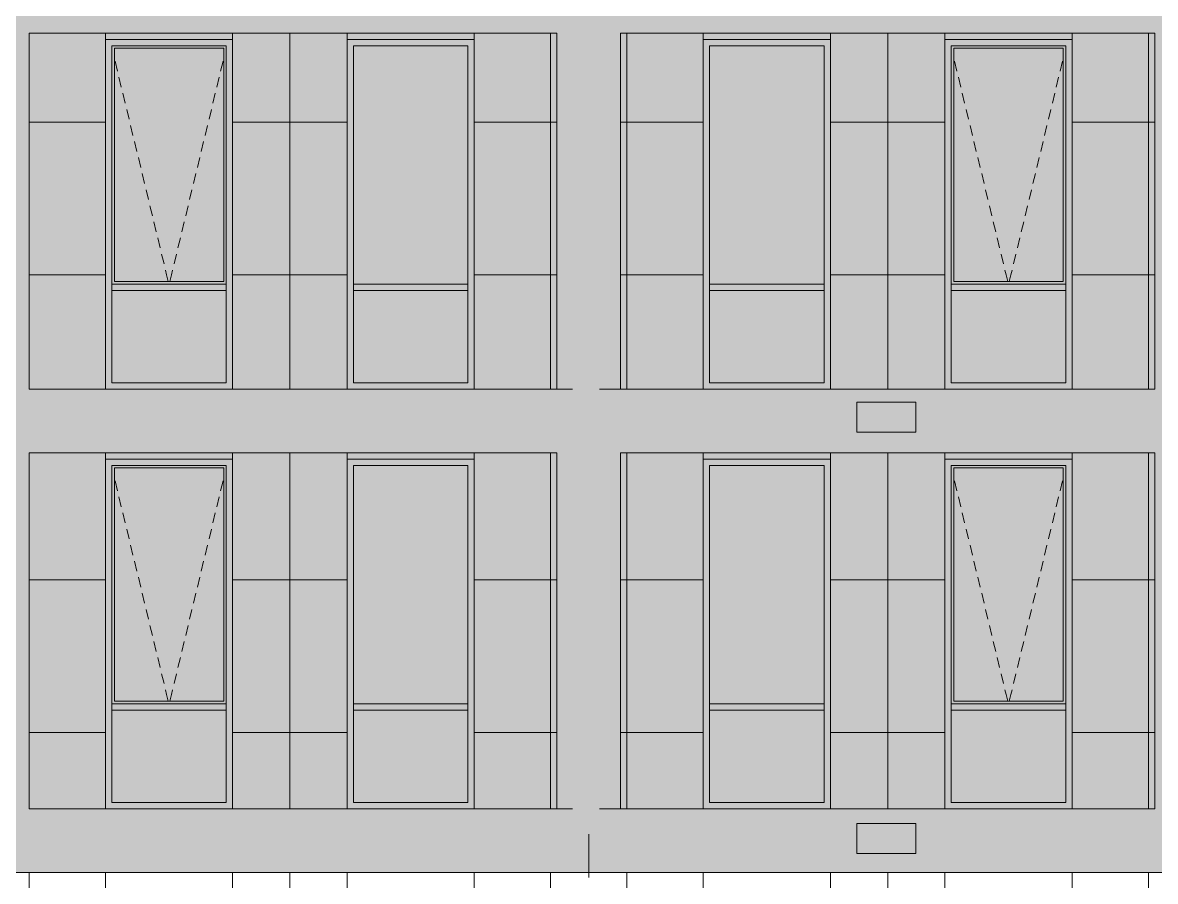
# Model space of a CAD drawing. Header units: millimetres. Extents: x 1499747 to 4230374, y -28481 to 441852.
# Drawn here: x 4137412 to 4146317, y 373458 to 380210 of the extents above; entities that cross this region are included whole.
import ezdxf

# ---------------------------------------------------------------- set-up
doc = ezdxf.new("R2010")
doc.units = ezdxf.units.MM
doc.header["$MEASUREMENT"] = 0
doc.layers.add('Чертеж и Рисунок', color=7, linetype='Continuous')

msp = doc.modelspace()

# ---------------------------------------------------------------- hatches: boundary and pattern name
at = {"layer": 'Чертеж и Рисунок', "linetype": 'Continuous', "lineweight": 0, "true_color": 0xffffff}
for points in [[(4137462.74931, 393328.40133), (4136962.74855, 393328.40133), (4136962.74855, 373528.37108), (4137462.74931, 373528.37108)], [(4141612.75565, 373528.37108), (4142112.75642, 373528.37108), (4142112.75642, 393328.40133), (4141612.75565, 393328.40133)], [(4146312.76283, 373528.37108), (4146812.7636, 373528.37108), (4146812.7636, 393328.40133), (4146312.76283, 393328.40133)], [(4141612.75565, 380628.38193), (4137462.74931, 380628.38193), (4137462.74931, 380128.38116), (4141612.75565, 380128.38116)], [(4142112.75642, 380628.38193), (4142112.75642, 380128.38116), (4146312.76283, 380128.38116), (4146312.76283, 380628.38193)], [(4137462.74931, 377328.37688), (4138062.75023, 377328.37688), (4138062.75023, 380078.38109), (4139062.75176, 380078.38109), (4139062.75176, 377328.37688), (4139962.45313, 377328.37688), (4139962.45313, 380078.38109), (4140962.45466, 380078.38109), (4140962.45466, 377328.37688), (4141612.75565, 377328.37688), (4141612.75565, 380128.38116), (4137462.74931, 380128.38116)], [(4142112.75642, 380128.38116), (4142112.75642, 377328.37688), (4142763.05741, 377328.37688), (4142763.05741, 380078.38109), (4143763.05894, 380078.38109), (4143763.05894, 377328.37688), (4144662.56031, 377328.37688), (4144662.56031, 380078.38109), (4145662.56184, 380078.38109), (4145662.56184, 377328.37688), (4146312.76283, 377328.37688), (4146312.76283, 380128.38116)], [(4141612.75565, 377328.37688), (4137462.74931, 377328.37688), (4137462.74931, 376828.37612), (4141612.75565, 376828.37612)], [(4142112.75642, 377328.37688), (4142112.75642, 376828.37612), (4146312.76283, 376828.37612), (4146312.76283, 377328.37688)], [(4143971.15926, 376989.77637), (4144432.95996, 376989.77637), (4144432.95996, 377225.47673), (4143971.15926, 377225.47673)], [(4137462.74931, 376828.37612), (4137462.74931, 374028.37184), (4138062.75023, 374028.37184), (4138062.75023, 376778.37604), (4139062.75176, 376778.37604), (4139062.75176, 374028.37184), (4139962.45313, 374028.37184), (4139962.45313, 376778.37604), (4140962.45466, 376778.37604), (4140962.45466, 374028.37184), (4141612.75565, 374028.37184), (4141612.75565, 376828.37612)], [(4142112.75642, 376828.37612), (4142112.75642, 374028.37184), (4142763.05741, 374028.37184), (4142763.05741, 376778.37604), (4143763.05894, 376778.37604), (4143763.05894, 374028.37184), (4144662.56031, 374028.37184), (4144662.56031, 376778.37604), (4145662.56184, 376778.37604), (4145662.56184, 374028.37184), (4146312.76283, 374028.37184), (4146312.76283, 376828.37612)], [(4137462.74931, 374028.37184), (4137462.74931, 373528.37108), (4141612.75565, 373528.37108), (4141612.75565, 374028.37184)], [(4142112.75642, 374028.37184), (4142112.75642, 373528.37108), (4146312.76283, 373528.37108), (4146312.76283, 374028.37184)], [(4143971.15926, 373676.47131), (4144432.95996, 373676.47131), (4144432.95996, 373912.27167), (4143971.15926, 373912.27167)]]:
    msp.add_hatch(color=7, dxfattribs=at).paths.add_polyline_path(points)
at = {"layer": 'Чертеж и Рисунок', "linetype": 'Continuous', "lineweight": 0, "true_color": 0x2e2e2e}
for points in [[(4138062.75023, 379728.38055), (4138112.75031, 379728.38055), (4138112.75031, 380028.38101), (4138062.75023, 380078.38109)], [(4138562.75099, 380078.38109), (4138062.75023, 380078.38109), (4138112.75031, 380028.38101), (4138562.75099, 380028.38101)], [(4138562.75099, 380078.38109), (4138562.75099, 380028.38101), (4139012.75168, 380028.38101), (4139062.75176, 380078.38109)], [(4139062.75176, 379728.38055), (4139062.75176, 380078.38109), (4139012.75168, 380028.38101), (4139012.75168, 379728.38055)], [(4139962.45313, 379728.38055), (4140012.45321, 379728.38055), (4140012.45321, 380028.38101), (4139962.45313, 380078.38109)], [(4140462.4539, 380078.38109), (4139962.45313, 380078.38109), (4140012.45321, 380028.38101), (4140462.4539, 380028.38101)], [(4140462.4539, 380078.38109), (4140462.4539, 380028.38101), (4140912.45458, 380028.38101), (4140962.45466, 380078.38109)], [(4140962.45466, 379728.38055), (4140962.45466, 380078.38109), (4140912.45458, 380028.38101), (4140912.45458, 379728.38055)], [(4142763.05741, 379728.38055), (4142813.05749, 379728.38055), (4142813.05749, 380028.38101), (4142763.05741, 380078.38109)], [(4143263.05818, 380078.38109), (4142763.05741, 380078.38109), (4142813.05749, 380028.38101), (4143263.05818, 380028.38101)], [(4143263.05818, 380078.38109), (4143263.05818, 380028.38101), (4143713.05886, 380028.38101), (4143763.05894, 380078.38109)], [(4143763.05894, 379728.38055), (4143763.05894, 380078.38109), (4143713.05886, 380028.38101), (4143713.05886, 379728.38055)], [(4144662.56031, 380078.38109), (4144662.56031, 379728.38055), (4144712.56039, 379728.38055), (4144712.56039, 380028.38101)], [(4145162.56108, 380078.38109), (4144662.56031, 380078.38109), (4144712.56039, 380028.38101), (4145162.56108, 380028.38101)], [(4145162.56108, 380078.38109), (4145162.56108, 380028.38101), (4145612.56176, 380028.38101), (4145662.56184, 380078.38109)], [(4145662.56184, 379728.38055), (4145662.56184, 380078.38109), (4145612.56176, 380028.38101), (4145612.56176, 379728.38055)], [(4138062.75023, 378328.37841), (4138112.75031, 378328.37841), (4138112.75031, 379728.38055), (4138062.75023, 379728.38055)], [(4139062.75176, 378328.37841), (4139062.75176, 379728.38055), (4139012.75168, 379728.38055), (4139012.75168, 378328.37841)], [(4139962.45313, 379728.38055), (4139962.45313, 378328.37841), (4140012.45321, 378328.37841), (4140012.45321, 379728.38055)], [(4140962.45466, 378328.37841), (4140962.45466, 379728.38055), (4140912.45458, 379728.38055), (4140912.45458, 378328.37841)], [(4142763.05741, 378328.37841), (4142813.05749, 378328.37841), (4142813.05749, 379728.38055), (4142763.05741, 379728.38055)], [(4143763.05894, 378328.37841), (4143763.05894, 379728.38055), (4143713.05886, 379728.38055), (4143713.05886, 378328.37841)], [(4144662.56031, 378328.37841), (4144712.56039, 378328.37841), (4144712.56039, 379728.38055), (4144662.56031, 379728.38055)], [(4145662.56184, 378328.37841), (4145662.56184, 379728.38055), (4145612.56176, 379728.38055), (4145612.56176, 378328.37841)], [(4138062.75023, 378128.37811), (4138112.75031, 378128.37811), (4138112.75031, 378328.37841), (4138062.75023, 378328.37841)], [(4139062.75176, 378128.37811), (4139062.75176, 378328.37841), (4139012.75168, 378328.37841), (4139012.75168, 378128.37811)], [(4139962.45313, 378328.37841), (4139962.45313, 378128.37811), (4140012.45321, 378128.37811), (4140012.45321, 378328.37841)], [(4140962.45466, 378128.37811), (4140962.45466, 378328.37841), (4140912.45458, 378328.37841), (4140912.45458, 378128.37811)], [(4142763.05741, 378128.37811), (4142813.05749, 378128.37811), (4142813.05749, 378328.37841), (4142763.05741, 378328.37841)], [(4143763.05894, 378128.37811), (4143763.05894, 378328.37841), (4143713.05886, 378328.37841), (4143713.05886, 378128.37811)], [(4144662.56031, 378128.37811), (4144712.56039, 378128.37811), (4144712.56039, 378328.37841), (4144662.56031, 378328.37841)], [(4145662.56184, 378128.37811), (4145662.56184, 378328.37841), (4145612.56176, 378328.37841), (4145612.56176, 378128.37811)], [(4138062.75023, 378128.37811), (4138062.75023, 377328.37688), (4138112.75031, 377378.37696), (4138112.75031, 378128.37811)], [(4138112.75031, 378103.37807), (4138562.75099, 378103.37807), (4138562.75099, 378153.37814), (4138112.75031, 378153.37814)], [(4138562.75099, 378153.37814), (4138562.75099, 378103.37807), (4139012.75168, 378103.37807), (4139012.75168, 378153.37814)], [(4139062.75176, 378128.37811), (4139012.75168, 378128.37811), (4139012.75168, 377378.37696), (4139062.75176, 377328.37688)], [(4139962.45313, 377328.37688), (4140012.45321, 377378.37696), (4140012.45321, 378128.37811), (4139962.45313, 378128.37811)], [(4140012.45321, 378103.37807), (4140462.4539, 378103.37807), (4140462.4539, 378153.37814), (4140012.45321, 378153.37814)], [(4140462.4539, 378153.37814), (4140462.4539, 378103.37807), (4140912.45458, 378103.37807), (4140912.45458, 378153.37814)], [(4140962.45466, 378128.37811), (4140912.45458, 378128.37811), (4140912.45458, 377378.37696), (4140962.45466, 377328.37688)], [(4142763.05741, 378128.37811), (4142763.05741, 377328.37688), (4142813.05749, 377378.37696), (4142813.05749, 378128.37811)], [(4142813.05749, 378103.37807), (4143263.05818, 378103.37807), (4143263.05818, 378153.37814), (4142813.05749, 378153.37814)], [(4143263.05818, 378153.37814), (4143263.05818, 378103.37807), (4143713.05886, 378103.37807), (4143713.05886, 378153.37814)], [(4143763.05894, 378128.37811), (4143713.05886, 378128.37811), (4143713.05886, 377378.37696), (4143763.05894, 377328.37688)], [(4144662.56031, 377328.37688), (4144712.56039, 377378.37696), (4144712.56039, 378128.37811), (4144662.56031, 378128.37811)], [(4144712.56039, 378103.37807), (4145162.56108, 378103.37807), (4145162.56108, 378153.37814), (4144712.56039, 378153.37814)], [(4145162.56108, 378153.37814), (4145162.56108, 378103.37807), (4145612.56176, 378103.37807), (4145612.56176, 378153.37814)], [(4145662.56184, 378128.37811), (4145612.56176, 378128.37811), (4145612.56176, 377378.37696), (4145662.56184, 377328.37688)], [(4138562.75099, 377328.37688), (4138562.75099, 377378.37696), (4138112.75031, 377378.37696), (4138062.75023, 377328.37688)], [(4138562.75099, 377328.37688), (4139062.75176, 377328.37688), (4139012.75168, 377378.37696), (4138562.75099, 377378.37696)], [(4139962.45313, 377328.37688), (4140462.4539, 377328.37688), (4140462.4539, 377378.37696), (4140012.45321, 377378.37696)], [(4140462.4539, 377328.37688), (4140962.45466, 377328.37688), (4140912.45458, 377378.37696), (4140462.4539, 377378.37696)], [(4143263.05818, 377328.37688), (4143263.05818, 377378.37696), (4142813.05749, 377378.37696), (4142763.05741, 377328.37688)], [(4143263.05818, 377328.37688), (4143763.05894, 377328.37688), (4143713.05886, 377378.37696), (4143263.05818, 377378.37696)], [(4144662.56031, 377328.37688), (4145162.56108, 377328.37688), (4145162.56108, 377378.37696), (4144712.56039, 377378.37696)], [(4145162.56108, 377328.37688), (4145662.56184, 377328.37688), (4145612.56176, 377378.37696), (4145162.56108, 377378.37696)], [(4138062.75023, 376428.37551), (4138112.75031, 376428.37551), (4138112.75031, 376728.37597), (4138062.75023, 376778.37604)], [(4138562.75099, 376778.37604), (4138062.75023, 376778.37604), (4138112.75031, 376728.37597), (4138562.75099, 376728.37597)], [(4138562.75099, 376778.37604), (4138562.75099, 376728.37597), (4139012.75168, 376728.37597), (4139062.75176, 376778.37604)], [(4139062.75176, 376428.37551), (4139062.75176, 376778.37604), (4139012.75168, 376728.37597), (4139012.75168, 376428.37551)], [(4139962.45313, 376778.37604), (4139962.45313, 376428.37551), (4140012.45321, 376428.37551), (4140012.45321, 376728.37597)], [(4140462.4539, 376778.37604), (4139962.45313, 376778.37604), (4140012.45321, 376728.37597), (4140462.4539, 376728.37597)], [(4140462.4539, 376778.37604), (4140462.4539, 376728.37597), (4140912.45458, 376728.37597), (4140962.45466, 376778.37604)], [(4140962.45466, 376428.37551), (4140962.45466, 376778.37604), (4140912.45458, 376728.37597), (4140912.45458, 376428.37551)], [(4142763.05741, 376428.37551), (4142813.05749, 376428.37551), (4142813.05749, 376728.37597), (4142763.05741, 376778.37604)], [(4143263.05818, 376778.37604), (4142763.05741, 376778.37604), (4142813.05749, 376728.37597), (4143263.05818, 376728.37597)], [(4143263.05818, 376778.37604), (4143263.05818, 376728.37597), (4143713.05886, 376728.37597), (4143763.05894, 376778.37604)], [(4143763.05894, 376428.37551), (4143763.05894, 376778.37604), (4143713.05886, 376728.37597), (4143713.05886, 376428.37551)], [(4144662.56031, 376778.37604), (4144662.56031, 376428.37551), (4144712.56039, 376428.37551), (4144712.56039, 376728.37597)], [(4145162.56108, 376778.37604), (4144662.56031, 376778.37604), (4144712.56039, 376728.37597), (4145162.56108, 376728.37597)], [(4145162.56108, 376778.37604), (4145162.56108, 376728.37597), (4145612.56176, 376728.37597), (4145662.56184, 376778.37604)], [(4145662.56184, 376428.37551), (4145662.56184, 376778.37604), (4145612.56176, 376728.37597), (4145612.56176, 376428.37551)], [(4138062.75023, 375028.37337), (4138112.75031, 375028.37337), (4138112.75031, 376428.37551), (4138062.75023, 376428.37551)], [(4139062.75176, 375028.37337), (4139062.75176, 376428.37551), (4139012.75168, 376428.37551), (4139012.75168, 375028.37337)], [(4139962.45313, 375028.37337), (4140012.45321, 375028.37337), (4140012.45321, 376428.37551), (4139962.45313, 376428.37551)], [(4140962.45466, 375028.37337), (4140962.45466, 376428.37551), (4140912.45458, 376428.37551), (4140912.45458, 375028.37337)], [(4142763.05741, 375028.37337), (4142813.05749, 375028.37337), (4142813.05749, 376428.37551), (4142763.05741, 376428.37551)], [(4143763.05894, 375028.37337), (4143763.05894, 376428.37551), (4143713.05886, 376428.37551), (4143713.05886, 375028.37337)], [(4144662.56031, 376428.37551), (4144662.56031, 375028.37337), (4144712.56039, 375028.37337), (4144712.56039, 376428.37551)], [(4145662.56184, 375028.37337), (4145662.56184, 376428.37551), (4145612.56176, 376428.37551), (4145612.56176, 375028.37337)], [(4138062.75023, 374828.37307), (4138112.75031, 374828.37307), (4138112.75031, 375028.37337), (4138062.75023, 375028.37337)], [(4139062.75176, 374828.37307), (4139062.75176, 375028.37337), (4139012.75168, 375028.37337), (4139012.75168, 374828.37307)], [(4139962.45313, 374828.37307), (4140012.45321, 374828.37307), (4140012.45321, 375028.37337), (4139962.45313, 375028.37337)], [(4140962.45466, 374828.37307), (4140962.45466, 375028.37337), (4140912.45458, 375028.37337), (4140912.45458, 374828.37307)], [(4142763.05741, 374828.37307), (4142813.05749, 374828.37307), (4142813.05749, 375028.37337), (4142763.05741, 375028.37337)], [(4143763.05894, 374828.37307), (4143763.05894, 375028.37337), (4143713.05886, 375028.37337), (4143713.05886, 374828.37307)], [(4144662.56031, 375028.37337), (4144662.56031, 374828.37307), (4144712.56039, 374828.37307), (4144712.56039, 375028.37337)], [(4145662.56184, 374828.37307), (4145662.56184, 375028.37337), (4145612.56176, 375028.37337), (4145612.56176, 374828.37307)], [(4138062.75023, 374828.37307), (4138062.75023, 374028.37184), (4138112.75031, 374078.37192), (4138112.75031, 374828.37307)], [(4138112.75031, 374803.37303), (4138562.75099, 374803.37303), (4138562.75099, 374853.3731), (4138112.75031, 374853.3731)], [(4138562.75099, 374853.3731), (4138562.75099, 374803.37303), (4139012.75168, 374803.37303), (4139012.75168, 374853.3731)], [(4139062.75176, 374828.37307), (4139012.75168, 374828.37307), (4139012.75168, 374078.37192), (4139062.75176, 374028.37184)], [(4139962.45313, 374828.37307), (4139962.45313, 374028.37184), (4140012.45321, 374078.37192), (4140012.45321, 374828.37307)], [(4140012.45321, 374803.37303), (4140462.4539, 374803.37303), (4140462.4539, 374853.3731), (4140012.45321, 374853.3731)], [(4140462.4539, 374853.3731), (4140462.4539, 374803.37303), (4140912.45458, 374803.37303), (4140912.45458, 374853.3731)], [(4140962.45466, 374828.37307), (4140912.45458, 374828.37307), (4140912.45458, 374078.37192), (4140962.45466, 374028.37184)], [(4142763.05741, 374828.37307), (4142763.05741, 374028.37184), (4142813.05749, 374078.37192), (4142813.05749, 374828.37307)], [(4142813.05749, 374803.37303), (4143263.05818, 374803.37303), (4143263.05818, 374853.3731), (4142813.05749, 374853.3731)], [(4143263.05818, 374853.3731), (4143263.05818, 374803.37303), (4143713.05886, 374803.37303), (4143713.05886, 374853.3731)], [(4143763.05894, 374828.37307), (4143713.05886, 374828.37307), (4143713.05886, 374078.37192), (4143763.05894, 374028.37184)], [(4144662.56031, 374028.37184), (4144712.56039, 374078.37192), (4144712.56039, 374828.37307), (4144662.56031, 374828.37307)], [(4144712.56039, 374803.37303), (4145162.56108, 374803.37303), (4145162.56108, 374853.3731), (4144712.56039, 374853.3731)], [(4145162.56108, 374853.3731), (4145162.56108, 374803.37303), (4145612.56176, 374803.37303), (4145612.56176, 374853.3731)], [(4145662.56184, 374828.37307), (4145612.56176, 374828.37307), (4145612.56176, 374078.37192), (4145662.56184, 374028.37184)], [(4138562.75099, 374028.37184), (4138562.75099, 374078.37192), (4138112.75031, 374078.37192), (4138062.75023, 374028.37184)], [(4138562.75099, 374028.37184), (4139062.75176, 374028.37184), (4139012.75168, 374078.37192), (4138562.75099, 374078.37192)], [(4139962.45313, 374028.37184), (4140462.4539, 374028.37184), (4140462.4539, 374078.37192), (4140012.45321, 374078.37192)], [(4140462.4539, 374028.37184), (4140962.45466, 374028.37184), (4140912.45458, 374078.37192), (4140462.4539, 374078.37192)], [(4143263.05818, 374028.37184), (4143263.05818, 374078.37192), (4142813.05749, 374078.37192), (4142763.05741, 374028.37184)], [(4143263.05818, 374028.37184), (4143763.05894, 374028.37184), (4143713.05886, 374078.37192), (4143263.05818, 374078.37192)], [(4144662.56031, 374028.37184), (4145162.56108, 374028.37184), (4145162.56108, 374078.37192), (4144712.56039, 374078.37192)], [(4145162.56108, 374028.37184), (4145662.56184, 374028.37184), (4145612.56176, 374078.37192), (4145162.56108, 374078.37192)]]:
    msp.add_hatch(color=250, dxfattribs=at).paths.add_polyline_path(points)
at = {"layer": 'Чертеж и Рисунок', "linetype": 'Continuous', "lineweight": 0, "true_color": 0xf7fdff}
for points in [[(4138112.75031, 378153.37814), (4138132.75034, 378173.37818), (4138132.75034, 380008.38098), (4138112.75031, 380028.38101)], [(4139012.75168, 380028.38101), (4138112.75031, 380028.38101), (4138132.75034, 380008.38098), (4138992.75165, 380008.38098)], [(4139012.75168, 378153.37814), (4139012.75168, 380028.38101), (4138992.75165, 380008.38098), (4138992.75165, 378173.37818)], [(4144712.56039, 378153.37814), (4144732.56042, 378173.37818), (4144732.56042, 380008.38098), (4144712.56039, 380028.38101)], [(4145612.56176, 380028.38101), (4144712.56039, 380028.38101), (4144732.56042, 380008.38098), (4145592.56173, 380008.38098)], [(4145612.56176, 378153.37814), (4145612.56176, 380028.38101), (4145592.56173, 380008.38098), (4145592.56173, 378173.37818)], [(4139012.75168, 378153.37814), (4138992.75165, 378173.37818), (4138132.75034, 378173.37818), (4138112.75031, 378153.37814)], [(4145612.56176, 378153.37814), (4145592.56173, 378173.37818), (4144732.56042, 378173.37818), (4144712.56039, 378153.37814)], [(4138112.75031, 374853.3731), (4138132.75034, 374873.37313), (4138132.75034, 376708.37594), (4138112.75031, 376728.37597)], [(4139012.75168, 376728.37597), (4138112.75031, 376728.37597), (4138132.75034, 376708.37594), (4138992.75165, 376708.37594)], [(4139012.75168, 374853.3731), (4139012.75168, 376728.37597), (4138992.75165, 376708.37594), (4138992.75165, 374873.37313)], [(4144712.56039, 374853.3731), (4144732.56042, 374873.37313), (4144732.56042, 376708.37594), (4144712.56039, 376728.37597)], [(4145612.56176, 376728.37597), (4144712.56039, 376728.37597), (4144732.56042, 376708.37594), (4145592.56173, 376708.37594)], [(4145612.56176, 374853.3731), (4145612.56176, 376728.37597), (4145592.56173, 376708.37594), (4145592.56173, 374873.37313)], [(4139012.75168, 374853.3731), (4138992.75165, 374873.37313), (4138132.75034, 374873.37313), (4138112.75031, 374853.3731)], [(4145612.56176, 374853.3731), (4145592.56173, 374873.37313), (4144732.56042, 374873.37313), (4144712.56039, 374853.3731)]]:
    msp.add_hatch(color=7, dxfattribs=at).paths.add_polyline_path(points)
at = {"layer": 'Чертеж и Рисунок', "linetype": 'Continuous', "lineweight": 0, "true_color": 0x84adf9}
for points in [[(4138132.75034, 378173.37818), (4138992.75165, 378173.37818), (4138992.75165, 380008.38098), (4138132.75034, 380008.38098)], [(4140012.45321, 378153.37814), (4140912.45458, 378153.37814), (4140912.45458, 379728.38055), (4140912.45458, 380028.38101), (4140012.45321, 380028.38101)], [(4142813.05749, 378153.37814), (4143713.05886, 378153.37814), (4143713.05886, 379728.38055), (4143713.05886, 380028.38101), (4142813.05749, 380028.38101)], [(4144732.56042, 378173.37818), (4145592.56173, 378173.37818), (4145592.56173, 380008.38098), (4144732.56042, 380008.38098)], [(4138112.75031, 378103.37807), (4138112.75031, 377378.37696), (4139012.75168, 377378.37696), (4139012.75168, 378103.37807)], [(4140012.45321, 378103.37807), (4140012.45321, 377378.37696), (4140912.45458, 377378.37696), (4140912.45458, 378103.37807)], [(4142813.05749, 378103.37807), (4142813.05749, 377378.37696), (4143713.05886, 377378.37696), (4143713.05886, 378103.37807)], [(4144712.56039, 378103.37807), (4144712.56039, 377378.37696), (4145612.56176, 377378.37696), (4145612.56176, 378103.37807)], [(4138132.75034, 374873.37313), (4138992.75165, 374873.37313), (4138992.75165, 376708.37594), (4138132.75034, 376708.37594)], [(4140012.45321, 374853.3731), (4140912.45458, 374853.3731), (4140912.45458, 375028.37337), (4140912.45458, 376428.37551), (4140912.45458, 376728.37597), (4140012.45321, 376728.37597)], [(4142813.05749, 374853.3731), (4143713.05886, 374853.3731), (4143713.05886, 375028.37337), (4143713.05886, 376428.37551), (4143713.05886, 376728.37597), (4142813.05749, 376728.37597)], [(4144732.56042, 374873.37313), (4145592.56173, 374873.37313), (4145592.56173, 376708.37594), (4144732.56042, 376708.37594)], [(4139012.75168, 374803.37303), (4138112.75031, 374803.37303), (4138112.75031, 374078.37192), (4139012.75168, 374078.37192)], [(4140012.45321, 374803.37303), (4140012.45321, 374078.37192), (4140912.45458, 374078.37192), (4140912.45458, 374803.37303)], [(4142813.05749, 374803.37303), (4142813.05749, 374078.37192), (4143713.05886, 374078.37192), (4143713.05886, 374803.37303)], [(4144712.56039, 374803.37303), (4144712.56039, 374078.37192), (4145612.56176, 374078.37192), (4145612.56176, 374803.37303)]]:
    msp.add_hatch(color=161, dxfattribs=at).paths.add_polyline_path(points)

# ---------------------------------------------------------------- linework, layer by layer
at = {"layer": 'Чертеж и Рисунок', "color": 7, "linetype": 'Continuous', "lineweight": 5}
for points in [[(4137462.74931, 377328.37688), (4137462.74931, 380128.38116)], [(4137462.74931, 380128.38116), (4141612.75565, 380128.38116)], [(4138062.75023, 380078.38109), (4139062.75176, 380078.38109)], [(4139962.45313, 380078.38109), (4140962.45466, 380078.38109)], [(4141612.75565, 377328.37688), (4141612.75565, 380128.38116)], [(4142112.75642, 377328.37688), (4142112.75642, 380128.38116)], [(4142112.75642, 380128.38116), (4146312.76283, 380128.38116)], [(4142763.05741, 380078.38109), (4143763.05894, 380078.38109)], [(4144662.56031, 380078.38109), (4145662.56184, 380078.38109)], [(4145662.56184, 380078.38109), (4145662.56184, 377328.37688)], [(4146312.76283, 377328.37688), (4146312.76283, 380128.38116)], [(4138112.75031, 379728.38055), (4138112.75031, 380028.38101)], [(4138112.75031, 380028.38101), (4138562.75099, 380028.38101)], [(4138132.75034, 380008.38098), (4138132.75034, 378173.37818)], [(4138992.75165, 380008.38098), (4138132.75034, 380008.38098)], [(4138562.75099, 380028.38101), (4139012.75168, 380028.38101)], [(4138992.75165, 378173.37818), (4138992.75165, 380008.38098)], [(4139012.75168, 379728.38055), (4139012.75168, 380028.38101)], [(4140012.45321, 379728.38055), (4140012.45321, 380028.38101)], [(4140012.45321, 380028.38101), (4140462.4539, 380028.38101)], [(4140462.4539, 380028.38101), (4140912.45458, 380028.38101)], [(4140912.45458, 379728.38055), (4140912.45458, 380028.38101)], [(4142813.05749, 379728.38055), (4142813.05749, 380028.38101)], [(4142813.05749, 380028.38101), (4143263.05818, 380028.38101)], [(4143263.05818, 380028.38101), (4143713.05886, 380028.38101)], [(4143713.05886, 379728.38055), (4143713.05886, 380028.38101)], [(4144712.56039, 379728.38055), (4144712.56039, 380028.38101)], [(4144712.56039, 380028.38101), (4145162.56108, 380028.38101)], [(4144732.56042, 380008.38098), (4144732.56042, 378173.37818)], [(4145592.56173, 380008.38098), (4144732.56042, 380008.38098)], [(4145162.56108, 380028.38101), (4145612.56176, 380028.38101)], [(4145592.56173, 378173.37818), (4145592.56173, 380008.38098)], [(4145612.56176, 379728.38055), (4145612.56176, 380028.38101)], [(4138112.75031, 378328.37841), (4138112.75031, 379728.38055)], [(4139012.75168, 378328.37841), (4139012.75168, 379728.38055)], [(4140012.45321, 378328.37841), (4140012.45321, 379728.38055)], [(4140912.45458, 378328.37841), (4140912.45458, 379728.38055)], [(4142813.05749, 378328.37841), (4142813.05749, 379728.38055)], [(4143713.05886, 378328.37841), (4143713.05886, 379728.38055)], [(4144712.56039, 378328.37841), (4144712.56039, 379728.38055)], [(4145612.56176, 378328.37841), (4145612.56176, 379728.38055)], [(4138112.75031, 378153.37814), (4138112.75031, 378328.37841)], [(4139012.75168, 378153.37814), (4139012.75168, 378328.37841)], [(4140012.45321, 378153.37814), (4140012.45321, 378328.37841)], [(4140912.45458, 378153.37814), (4140912.45458, 378328.37841)], [(4142813.05749, 378153.37814), (4142813.05749, 378328.37841)], [(4143713.05886, 378153.37814), (4143713.05886, 378328.37841)], [(4144712.56039, 378153.37814), (4144712.56039, 378328.37841)], [(4145612.56176, 378153.37814), (4145612.56176, 378328.37841)], [(4138112.75031, 378128.37811), (4138112.75031, 378153.37814)], [(4138562.75099, 378153.37814), (4138112.75031, 378153.37814)], [(4138112.75031, 378103.37807), (4138112.75031, 378128.37811)], [(4138132.75034, 378173.37818), (4138992.75165, 378173.37818)], [(4139012.75168, 378153.37814), (4138562.75099, 378153.37814)], [(4139012.75168, 378128.37811), (4139012.75168, 378153.37814)], [(4139012.75168, 378103.37807), (4139012.75168, 378128.37811)], [(4140012.45321, 378128.37811), (4140012.45321, 378153.37814)], [(4140462.4539, 378153.37814), (4140012.45321, 378153.37814)], [(4140012.45321, 378103.37807), (4140012.45321, 378128.37811)], [(4140912.45458, 378153.37814), (4140462.4539, 378153.37814)], [(4140912.45458, 378128.37811), (4140912.45458, 378153.37814)], [(4140912.45458, 378103.37807), (4140912.45458, 378128.37811)], [(4142813.05749, 378128.37811), (4142813.05749, 378153.37814)], [(4143263.05818, 378153.37814), (4142813.05749, 378153.37814)], [(4142813.05749, 378103.37807), (4142813.05749, 378128.37811)], [(4143713.05886, 378153.37814), (4143263.05818, 378153.37814)], [(4143713.05886, 378128.37811), (4143713.05886, 378153.37814)], [(4143713.05886, 378103.37807), (4143713.05886, 378128.37811)], [(4144712.56039, 378128.37811), (4144712.56039, 378153.37814)], [(4145162.56108, 378153.37814), (4144712.56039, 378153.37814)], [(4144712.56039, 378103.37807), (4144712.56039, 378128.37811)], [(4144732.56042, 378173.37818), (4145592.56173, 378173.37818)], [(4145612.56176, 378153.37814), (4145162.56108, 378153.37814)], [(4145612.56176, 378128.37811), (4145612.56176, 378153.37814)], [(4145612.56176, 378103.37807), (4145612.56176, 378128.37811)], [(4138112.75031, 377378.37696), (4138112.75031, 378103.37807)], [(4138562.75099, 378103.37807), (4138112.75031, 378103.37807)], [(4139012.75168, 378103.37807), (4138562.75099, 378103.37807)], [(4139012.75168, 377378.37696), (4139012.75168, 378103.37807)], [(4140012.45321, 377378.37696), (4140012.45321, 378103.37807)], [(4140462.4539, 378103.37807), (4140012.45321, 378103.37807)], [(4140912.45458, 378103.37807), (4140462.4539, 378103.37807)], [(4140912.45458, 377378.37696), (4140912.45458, 378103.37807)], [(4142813.05749, 377378.37696), (4142813.05749, 378103.37807)], [(4143263.05818, 378103.37807), (4142813.05749, 378103.37807)], [(4143713.05886, 378103.37807), (4143263.05818, 378103.37807)], [(4143713.05886, 377378.37696), (4143713.05886, 378103.37807)], [(4144712.56039, 377378.37696), (4144712.56039, 378103.37807)], [(4145162.56108, 378103.37807), (4144712.56039, 378103.37807)], [(4145612.56176, 378103.37807), (4145162.56108, 378103.37807)], [(4145612.56176, 377378.37696), (4145612.56176, 378103.37807)], [(4137462.74931, 377328.37688), (4141612.75565, 377328.37688)], [(4138562.75099, 377378.37696), (4138112.75031, 377378.37696)], [(4139012.75168, 377378.37696), (4138562.75099, 377378.37696)], [(4140462.4539, 377378.37696), (4140012.45321, 377378.37696)], [(4140912.45458, 377378.37696), (4140462.4539, 377378.37696)], [(4142112.75642, 377328.37688), (4146312.76283, 377328.37688)], [(4143263.05818, 377378.37696), (4142813.05749, 377378.37696)], [(4143713.05886, 377378.37696), (4143263.05818, 377378.37696)], [(4145162.56108, 377378.37696), (4144712.56039, 377378.37696)], [(4145612.56176, 377378.37696), (4145162.56108, 377378.37696)], [(4143971.15926, 376989.77637), (4143971.15926, 377225.47673)], [(4143971.15926, 377225.47673), (4144432.95996, 377225.47673)], [(4144432.95996, 377225.47673), (4144432.95996, 376989.77637)], [(4144432.95996, 376989.77637), (4143971.15926, 376989.77637)], [(4137462.74931, 374028.37184), (4137462.74931, 376828.37612)], [(4137462.74931, 376828.37612), (4141612.75565, 376828.37612)], [(4141612.75565, 374028.37184), (4141612.75565, 376828.37612)], [(4142112.75642, 374028.37184), (4142112.75642, 376828.37612)], [(4142112.75642, 376828.37612), (4146312.76283, 376828.37612)], [(4146312.76283, 374028.37184), (4146312.76283, 376828.37612)], [(4138062.75023, 376778.37604), (4139062.75176, 376778.37604)], [(4138112.75031, 376428.37551), (4138112.75031, 376728.37597)], [(4138112.75031, 376728.37597), (4138562.75099, 376728.37597)], [(4138132.75034, 376708.37594), (4138132.75034, 374873.37313)], [(4138992.75165, 376708.37594), (4138132.75034, 376708.37594)], [(4138562.75099, 376728.37597), (4139012.75168, 376728.37597)], [(4138992.75165, 374873.37313), (4138992.75165, 376708.37594)], [(4139012.75168, 376428.37551), (4139012.75168, 376728.37597)], [(4139962.45313, 376778.37604), (4140962.45466, 376778.37604)], [(4140012.45321, 376428.37551), (4140012.45321, 376728.37597)], [(4140012.45321, 376728.37597), (4140462.4539, 376728.37597)], [(4140462.4539, 376728.37597), (4140912.45458, 376728.37597)], [(4140912.45458, 376428.37551), (4140912.45458, 376728.37597)], [(4142763.05741, 376778.37604), (4143763.05894, 376778.37604)], [(4142813.05749, 376428.37551), (4142813.05749, 376728.37597)], [(4142813.05749, 376728.37597), (4143263.05818, 376728.37597)], [(4143263.05818, 376728.37597), (4143713.05886, 376728.37597)], [(4143713.05886, 376428.37551), (4143713.05886, 376728.37597)], [(4144662.56031, 376778.37604), (4145662.56184, 376778.37604)], [(4144712.56039, 376428.37551), (4144712.56039, 376728.37597)], [(4144712.56039, 376728.37597), (4145162.56108, 376728.37597)], [(4144732.56042, 376708.37594), (4144732.56042, 374873.37313)], [(4145592.56173, 376708.37594), (4144732.56042, 376708.37594)], [(4145162.56108, 376728.37597), (4145612.56176, 376728.37597)], [(4145592.56173, 374873.37313), (4145592.56173, 376708.37594)], [(4145612.56176, 376428.37551), (4145612.56176, 376728.37597)], [(4145662.56184, 376778.37604), (4145662.56184, 374028.37184)], [(4138112.75031, 375028.37337), (4138112.75031, 376428.37551)], [(4139012.75168, 375028.37337), (4139012.75168, 376428.37551)], [(4140012.45321, 375028.37337), (4140012.45321, 376428.37551)], [(4140912.45458, 375028.37337), (4140912.45458, 376428.37551)], [(4142813.05749, 375028.37337), (4142813.05749, 376428.37551)], [(4143713.05886, 375028.37337), (4143713.05886, 376428.37551)], [(4144712.56039, 375028.37337), (4144712.56039, 376428.37551)], [(4145612.56176, 375028.37337), (4145612.56176, 376428.37551)], [(4138112.75031, 374853.3731), (4138112.75031, 375028.37337)], [(4139012.75168, 374853.3731), (4139012.75168, 375028.37337)], [(4140012.45321, 374853.3731), (4140012.45321, 375028.37337)], [(4140912.45458, 374853.3731), (4140912.45458, 375028.37337)], [(4142813.05749, 374853.3731), (4142813.05749, 375028.37337)], [(4143713.05886, 374853.3731), (4143713.05886, 375028.37337)], [(4144712.56039, 374853.3731), (4144712.56039, 375028.37337)], [(4145612.56176, 374853.3731), (4145612.56176, 375028.37337)], [(4138112.75031, 374828.37307), (4138112.75031, 374853.3731)], [(4138562.75099, 374853.3731), (4138112.75031, 374853.3731)], [(4138112.75031, 374803.37303), (4138112.75031, 374828.37307)], [(4138132.75034, 374873.37313), (4138992.75165, 374873.37313)], [(4139012.75168, 374853.3731), (4138562.75099, 374853.3731)], [(4139012.75168, 374828.37307), (4139012.75168, 374853.3731)], [(4139012.75168, 374803.37303), (4139012.75168, 374828.37307)], [(4140012.45321, 374828.37307), (4140012.45321, 374853.3731)], [(4140462.4539, 374853.3731), (4140012.45321, 374853.3731)], [(4140012.45321, 374803.37303), (4140012.45321, 374828.37307)], [(4140912.45458, 374853.3731), (4140462.4539, 374853.3731)], [(4140912.45458, 374828.37307), (4140912.45458, 374853.3731)], [(4140912.45458, 374803.37303), (4140912.45458, 374828.37307)], [(4142813.05749, 374828.37307), (4142813.05749, 374853.3731)], [(4143263.05818, 374853.3731), (4142813.05749, 374853.3731)], [(4142813.05749, 374803.37303), (4142813.05749, 374828.37307)], [(4143713.05886, 374853.3731), (4143263.05818, 374853.3731)], [(4143713.05886, 374828.37307), (4143713.05886, 374853.3731)], [(4143713.05886, 374803.37303), (4143713.05886, 374828.37307)], [(4144712.56039, 374828.37307), (4144712.56039, 374853.3731)], [(4145162.56108, 374853.3731), (4144712.56039, 374853.3731)], [(4144712.56039, 374803.37303), (4144712.56039, 374828.37307)], [(4144732.56042, 374873.37313), (4145592.56173, 374873.37313)], [(4145612.56176, 374853.3731), (4145162.56108, 374853.3731)], [(4145612.56176, 374828.37307), (4145612.56176, 374853.3731)], [(4145612.56176, 374803.37303), (4145612.56176, 374828.37307)], [(4138112.75031, 374078.37192), (4138112.75031, 374803.37303)], [(4138562.75099, 374803.37303), (4138112.75031, 374803.37303)], [(4139012.75168, 374803.37303), (4138562.75099, 374803.37303)], [(4139012.75168, 374078.37192), (4139012.75168, 374803.37303)], [(4140012.45321, 374078.37192), (4140012.45321, 374803.37303)], [(4140462.4539, 374803.37303), (4140012.45321, 374803.37303)], [(4140912.45458, 374803.37303), (4140462.4539, 374803.37303)], [(4140912.45458, 374078.37192), (4140912.45458, 374803.37303)], [(4142813.05749, 374078.37192), (4142813.05749, 374803.37303)], [(4143263.05818, 374803.37303), (4142813.05749, 374803.37303)], [(4143713.05886, 374803.37303), (4143263.05818, 374803.37303)], [(4143713.05886, 374078.37192), (4143713.05886, 374803.37303)], [(4144712.56039, 374078.37192), (4144712.56039, 374803.37303)], [(4145162.56108, 374803.37303), (4144712.56039, 374803.37303)], [(4145612.56176, 374803.37303), (4145162.56108, 374803.37303)], [(4145612.56176, 374078.37192), (4145612.56176, 374803.37303)], [(4137462.74931, 374028.37184), (4141612.75565, 374028.37184)], [(4138562.75099, 374078.37192), (4138112.75031, 374078.37192)], [(4139012.75168, 374078.37192), (4138562.75099, 374078.37192)], [(4140462.4539, 374078.37192), (4140012.45321, 374078.37192)], [(4140912.45458, 374078.37192), (4140462.4539, 374078.37192)], [(4142112.75642, 374028.37184), (4146312.76283, 374028.37184)], [(4143263.05818, 374078.37192), (4142813.05749, 374078.37192)], [(4143713.05886, 374078.37192), (4143263.05818, 374078.37192)], [(4145162.56108, 374078.37192), (4144712.56039, 374078.37192)], [(4145612.56176, 374078.37192), (4145162.56108, 374078.37192)], [(4143971.15926, 373676.47131), (4143971.15926, 373912.27167)], [(4143971.15926, 373912.27167), (4144432.95996, 373912.27167)], [(4144432.95996, 373912.27167), (4144432.95996, 373676.47131)], [(4144432.95996, 373676.47131), (4143971.15926, 373676.47131)], [(4136962.74855, 373528.37108), (4137462.74931, 373528.37108)], [(4137462.74931, 373528.37108), (4141612.75565, 373528.37108)], [(4141612.75565, 373528.37108), (4142112.75642, 373528.37108)], [(4142112.75642, 373528.37108), (4146312.76283, 373528.37108)], [(4146312.76283, 373528.37108), (4146812.7636, 373528.37108)]]:
    msp.add_lwpolyline(points, dxfattribs=at)
at = {"layer": 'Чертеж и Рисунок', "color": 253, "linetype": 'Continuous', "lineweight": 5, "true_color": 0xaaaaaa}
for points in [[(4138062.75023, 380128.38116), (4138062.75023, 377328.37688)], [(4139062.75176, 380128.38116), (4139062.75176, 377328.37688)], [(4139512.55245, 380128.38116), (4139512.55245, 377328.37688)], [(4139962.45313, 380128.38116), (4139962.45313, 377328.37688)], [(4140962.45466, 380128.38116), (4140962.45466, 377328.37688)], [(4141562.45558, 380128.38116), (4141562.45558, 377328.37688)], [(4142163.05649, 380128.38116), (4142163.05649, 377328.37688)], [(4142763.05741, 380128.38116), (4142763.05741, 377328.37688)], [(4143763.05894, 380128.38116), (4143763.05894, 377328.37688)], [(4144212.85963, 380128.38116), (4144212.85963, 377328.37688)], [(4144662.56031, 380128.38116), (4144662.56031, 377328.37688)], [(4145662.76184, 380128.38116), (4145662.76184, 377328.37688)], [(4146262.56276, 380128.38116), (4146262.56276, 377328.37688)], [(4137462.74931, 379427.98009), (4138062.75023, 379427.98009)], [(4139063.15176, 379427.98009), (4139962.45313, 379427.98009)], [(4139962.45313, 379427.98009), (4139963.15313, 379427.98009)], [(4140962.95466, 379427.98009), (4141612.75565, 379427.98009)], [(4142112.75642, 379427.98009), (4142762.75741, 379427.98009)], [(4143762.35894, 379427.98009), (4143763.05894, 379427.98009)], [(4143763.05894, 379427.98009), (4144662.36031, 379427.98009)], [(4145662.76184, 379427.98009), (4146312.76283, 379427.98009)], [(4137462.74931, 378227.97826), (4138062.75023, 378227.97826)], [(4139063.15176, 378227.97826), (4139962.45313, 378227.97826)], [(4139962.45313, 378227.97826), (4139963.15313, 378227.97826)], [(4140962.95466, 378227.97826), (4141612.75565, 378227.97826)], [(4142112.75642, 378227.97826), (4142762.75741, 378227.97826)], [(4143762.35894, 378227.97826), (4143763.05894, 378227.97826)], [(4143763.05894, 378227.97826), (4144662.36031, 378227.97826)], [(4145662.76184, 378227.97826), (4146312.76283, 378227.97826)], [(4138062.75023, 376828.37612), (4138062.75023, 374028.37184)], [(4139062.75176, 376828.37612), (4139062.75176, 374028.37184)], [(4139512.55245, 376828.37612), (4139512.55245, 374028.37184)], [(4139962.45313, 376828.37612), (4139962.45313, 374028.37184)], [(4140962.45466, 376828.37612), (4140962.45466, 374028.37184)], [(4141562.45558, 376828.37612), (4141562.45558, 374028.37184)], [(4142163.05649, 376828.37612), (4142163.05649, 374028.37184)], [(4142763.05741, 376828.37612), (4142763.05741, 374028.37184)], [(4143763.05894, 376828.37612), (4143763.05894, 374028.37184)], [(4144212.85963, 376828.37612), (4144212.85963, 374028.37184)], [(4144662.56031, 376828.37612), (4144662.56031, 374028.37184)], [(4145662.76184, 376828.37612), (4145662.76184, 374028.37184)], [(4146262.56276, 376828.37612), (4146262.56276, 374028.37184)], [(4137462.74931, 375827.97459), (4138062.75023, 375827.97459)], [(4139063.15176, 375827.97459), (4139962.45313, 375827.97459)], [(4139962.45313, 375827.97459), (4139963.15313, 375827.97459)], [(4140962.95466, 375827.97459), (4141612.75565, 375827.97459)], [(4142112.75642, 375827.97459), (4142762.75741, 375827.97459)], [(4143762.35894, 375827.97459), (4143763.05894, 375827.97459)], [(4143763.05894, 375827.97459), (4144662.36031, 375827.97459)], [(4145662.76184, 375827.97459), (4146312.76283, 375827.97459)], [(4137462.74931, 374627.97276), (4138062.75023, 374627.97276)], [(4139063.15176, 374627.97276), (4139962.45313, 374627.97276)], [(4139962.45313, 374627.97276), (4139963.15313, 374627.97276)], [(4140962.95466, 374627.97276), (4141612.75565, 374627.97276)], [(4142112.75642, 374627.97276), (4142762.75741, 374627.97276)], [(4143762.35894, 374627.97276), (4143763.05894, 374627.97276)], [(4143763.05894, 374627.97276), (4144662.36031, 374627.97276)], [(4145662.76184, 374627.97276), (4146312.76283, 374627.97276)], [(4137462.74931, 373528.37108), (4137462.74931, 369078.36428)], [(4138062.75023, 373528.37108), (4138062.75023, 369078.36428)], [(4139062.75176, 373528.37108), (4139062.75176, 369078.36428)], [(4139512.55245, 373528.37108), (4139512.55245, 369078.36428)], [(4139962.45313, 373528.37108), (4139962.45313, 369078.36428)], [(4140962.45466, 373528.37108), (4140962.45466, 369078.36428)], [(4141562.45558, 373528.37108), (4141562.45558, 369078.36428)], [(4142163.05649, 373528.37108), (4142163.05649, 369078.36428)], [(4142763.05741, 373528.37108), (4142763.05741, 369078.36428)], [(4143763.05894, 373528.37108), (4143763.05894, 369078.36428)], [(4144212.85963, 373528.37108), (4144212.85963, 369078.36428)], [(4144662.56031, 373528.37108), (4144662.56031, 369078.36428)], [(4145662.76184, 373528.37108), (4145662.76184, 369078.36428)], [(4146262.56276, 373528.37108), (4146262.56276, 369078.36428)]]:
    msp.add_lwpolyline(points, dxfattribs=at)
at = {"layer": 'Чертеж и Рисунок', "color": 23, "linetype": 'Continuous', "lineweight": 5, "true_color": 0xbf8080}
for points in [[(4138138.25035, 379907.08082), (4138156.95037, 379829.28071)], [(4138987.25164, 379907.08082), (4138968.45161, 379829.28071)], [(4144738.06043, 379907.08082), (4144756.86046, 379829.28071)], [(4145587.06173, 379907.08082), (4145568.2617, 379829.28071)], [(4138168.75039, 379780.68063), (4138187.45042, 379702.88051)], [(4138956.7516, 379780.68063), (4138937.95157, 379702.88051)], [(4144768.56048, 379780.68063), (4144787.3605, 379702.88051)], [(4145556.56168, 379780.68063), (4145537.76165, 379702.88051)], [(4138199.25044, 379654.28044), (4138217.95047, 379576.58032)], [(4138926.25155, 379654.28044), (4138907.45152, 379576.58032)], [(4144799.06052, 379654.28044), (4144817.86055, 379576.58032)], [(4145526.06163, 379654.28044), (4145507.2616, 379576.58032)], [(4138229.75049, 379527.98024), (4138248.45051, 379450.18013)], [(4138895.7515, 379527.98024), (4138876.95147, 379450.18013)], [(4144829.56057, 379527.98024), (4144848.3606, 379450.18013)], [(4145495.56159, 379527.98024), (4145476.76156, 379450.18013)], [(4138260.25053, 379401.58005), (4138279.05056, 379323.77993)], [(4138865.15146, 379401.58005), (4138846.45143, 379323.77993)], [(4144860.06062, 379401.58005), (4144878.86064, 379323.77993)], [(4145465.06154, 379401.58005), (4145446.26151, 379323.77993)], [(4138290.75058, 379275.17986), (4138309.55061, 379197.47974)], [(4138834.65141, 379275.17986), (4138815.95138, 379197.47974)], [(4144890.56066, 379275.17986), (4144909.36069, 379197.47974)], [(4145434.56149, 379275.17986), (4145415.76146, 379197.47974)], [(4138321.25063, 379148.77967), (4138340.05065, 379071.07955)], [(4138804.15136, 379148.77967), (4138785.45133, 379071.07955)], [(4144921.06071, 379148.77967), (4144939.86074, 379071.07955)], [(4145404.06145, 379148.77967), (4145385.26142, 379071.07955)], [(4138351.75067, 379022.47947), (4138370.5507, 378944.67935)], [(4138773.65132, 379022.47947), (4138754.95129, 378944.67935)], [(4144951.56075, 379022.47947), (4144970.36078, 378944.67935)], [(4145373.5614, 379022.47947), (4145354.76137, 378944.67935)], [(4138382.25072, 378896.07928), (4138401.05075, 378818.27916)], [(4138743.15127, 378896.07928), (4138724.45124, 378818.27916)], [(4144982.0608, 378896.07928), (4145000.86083, 378818.27916)], [(4145343.06135, 378896.07928), (4145324.26132, 378818.27916)], [(4138412.75076, 378769.67909), (4138431.55079, 378691.97897)], [(4138712.65122, 378769.67909), (4138693.95119, 378691.97897)], [(4145012.56085, 378769.67909), (4145031.36088, 378691.97897)], [(4145312.56131, 378769.67909), (4145293.76128, 378691.97897)], [(4138443.25081, 378643.37889), (4138462.05084, 378565.57877)], [(4138682.15118, 378643.37889), (4138663.45115, 378565.57877)], [(4145043.06089, 378643.37889), (4145061.86092, 378565.57877)], [(4145282.06126, 378643.37889), (4145263.26123, 378565.57877)], [(4138473.75086, 378516.9787), (4138492.55089, 378439.17858)], [(4138651.65113, 378516.9787), (4138632.9511, 378439.17858)], [(4145073.56094, 378516.9787), (4145092.36097, 378439.17858)], [(4145251.46121, 378516.9787), (4145232.76118, 378439.17858)], [(4138504.2509, 378390.57851), (4138523.05093, 378312.87839)], [(4138621.15108, 378390.57851), (4138602.35105, 378312.87839)], [(4145104.06099, 378390.57851), (4145122.86102, 378312.87839)], [(4145220.96117, 378390.57851), (4145202.26114, 378312.87839)], [(4138534.75095, 378264.27831), (4138543.95097, 378226.17826)], [(4138543.95097, 378226.17826), (4138556.65098, 378173.37818)], [(4138581.45102, 378226.17826), (4138568.751, 378173.37818)], [(4138590.65104, 378264.27831), (4138581.45102, 378226.17826)], [(4145134.56103, 378264.27831), (4145143.76105, 378226.17826)], [(4145143.76105, 378226.17826), (4145156.56107, 378173.37818)], [(4145181.36111, 378226.17826), (4145168.56109, 378173.37818)], [(4145190.46112, 378264.27831), (4145181.36111, 378226.17826)], [(4138138.25035, 376607.07578), (4138156.95037, 376529.27566)], [(4138987.25164, 376607.07578), (4138968.45161, 376529.27566)], [(4144738.06043, 376607.07578), (4144756.86046, 376529.27566)], [(4145587.06173, 376607.07578), (4145568.2617, 376529.27566)], [(4138168.75039, 376480.67559), (4138187.45042, 376402.87547)], [(4138956.7516, 376480.67559), (4138937.95157, 376402.87547)], [(4144768.56048, 376480.67559), (4144787.3605, 376402.87547)], [(4145556.56168, 376480.67559), (4145537.76165, 376402.87547)], [(4138199.25044, 376354.2754), (4138217.95047, 376276.57528)], [(4138926.25155, 376354.2754), (4138907.45152, 376276.57528)], [(4144799.06052, 376354.2754), (4144817.86055, 376276.57528)], [(4145526.06163, 376354.2754), (4145507.2616, 376276.57528)], [(4138229.75049, 376227.9752), (4138248.45051, 376150.17508)], [(4138895.7515, 376227.9752), (4138876.95147, 376150.17508)], [(4144829.56057, 376227.9752), (4144848.3606, 376150.17508)], [(4145495.56159, 376227.9752), (4145476.76156, 376150.17508)], [(4138260.25053, 376101.57501), (4138279.05056, 376023.77489)], [(4138865.15146, 376101.57501), (4138846.45143, 376023.77489)], [(4144860.06062, 376101.57501), (4144878.86064, 376023.77489)], [(4145465.06154, 376101.57501), (4145446.26151, 376023.77489)], [(4138290.75058, 375975.17482), (4138309.55061, 375897.4747)], [(4138834.65141, 375975.17482), (4138815.95138, 375897.4747)], [(4144890.56066, 375975.17482), (4144909.36069, 375897.4747)], [(4145434.56149, 375975.17482), (4145415.76146, 375897.4747)], [(4138321.25063, 375848.77462), (4138340.05065, 375771.07451)], [(4138804.15136, 375848.77462), (4138785.45133, 375771.07451)], [(4144921.06071, 375848.77462), (4144939.86074, 375771.07451)], [(4145404.06145, 375848.77462), (4145385.26142, 375771.07451)], [(4138351.75067, 375722.47443), (4138370.5507, 375644.67431)], [(4138773.65132, 375722.47443), (4138754.95129, 375644.67431)], [(4144951.56075, 375722.47443), (4144970.36078, 375644.67431)], [(4145373.5614, 375722.47443), (4145354.76137, 375644.67431)], [(4138382.25072, 375596.07424), (4138401.05075, 375518.27412)], [(4138743.15127, 375596.07424), (4138724.45124, 375518.27412)], [(4144982.0608, 375596.07424), (4145000.86083, 375518.27412)], [(4145343.06135, 375596.07424), (4145324.26132, 375518.27412)], [(4138412.75076, 375469.67404), (4138431.55079, 375391.97393)], [(4138712.65122, 375469.67404), (4138693.95119, 375391.97393)], [(4145012.56085, 375469.67404), (4145031.36088, 375391.97393)], [(4145312.56131, 375469.67404), (4145293.76128, 375391.97393)], [(4138443.25081, 375343.37385), (4138462.05084, 375265.57373)], [(4138682.15118, 375343.37385), (4138663.45115, 375265.57373)], [(4145043.06089, 375343.37385), (4145061.86092, 375265.57373)], [(4145282.06126, 375343.37385), (4145263.26123, 375265.57373)], [(4138473.75086, 375216.97366), (4138492.55089, 375139.17354)], [(4138651.65113, 375216.97366), (4138632.9511, 375139.17354)], [(4145073.56094, 375216.97366), (4145092.36097, 375139.17354)], [(4145251.46121, 375216.97366), (4145232.76118, 375139.17354)], [(4138504.2509, 375090.57347), (4138523.05093, 375012.87335)], [(4138621.15108, 375090.57347), (4138602.35105, 375012.87335)], [(4145104.06099, 375090.57347), (4145122.86102, 375012.87335)], [(4145220.96117, 375090.57347), (4145202.26114, 375012.87335)], [(4138534.75095, 374964.27327), (4138543.95097, 374926.17321)], [(4138543.95097, 374926.17321), (4138556.65098, 374873.37313)], [(4138581.45102, 374926.17321), (4138568.751, 374873.37313)], [(4138590.65104, 374964.27327), (4138581.45102, 374926.17321)], [(4145134.56103, 374964.27327), (4145143.76105, 374926.17321)], [(4145143.76105, 374926.17321), (4145156.56107, 374873.37313)], [(4145181.36111, 374926.17321), (4145168.56109, 374873.37313)], [(4145190.46112, 374964.27327), (4145181.36111, 374926.17321)]]:
    msp.add_lwpolyline(points, dxfattribs=at)
at = {"layer": 'Чертеж и Рисунок', "color": 1, "linetype": 'Continuous', "lineweight": 0}
for points in [[(4137572.44948, 377328.37688), (4138101.55029, 377328.37688)], [(4138313.25061, 377328.37688), (4138454.35083, 377328.37688)], [(4138666.05115, 377328.37688), (4139195.15196, 377328.37688)], [(4139406.85228, 377328.37688), (4139547.9525, 377328.37688)], [(4139759.65282, 377328.37688), (4140288.75363, 377328.37688)], [(4140500.45395, 377328.37688), (4140641.55417, 377328.37688)], [(4140853.25449, 377328.37688), (4141382.4553, 377328.37688)], [(4141594.05563, 377328.37688), (4141735.15584, 377328.37688)], [(4141946.85616, 377328.37688), (4142476.05697, 377328.37688)], [(4142687.6573, 377328.37688), (4142828.75751, 377328.37688)], [(4143040.45784, 377328.37688), (4143569.65864, 377328.37688)], [(4143781.25897, 377328.37688), (4143922.45918, 377328.37688)], [(4144134.05951, 377328.37688), (4144663.26031, 377328.37688)], [(4144874.96064, 377328.37688), (4145016.06085, 377328.37688)], [(4145227.66118, 377328.37688), (4145756.86199, 377328.37688)], [(4145968.56231, 377328.37688), (4146109.66252, 377328.37688)], [(4137572.44948, 374028.37184), (4138101.55029, 374028.37184)], [(4138313.25061, 374028.37184), (4138454.35083, 374028.37184)], [(4138666.05115, 374028.37184), (4139195.15196, 374028.37184)], [(4139406.85228, 374028.37184), (4139547.9525, 374028.37184)], [(4139759.65282, 374028.37184), (4140288.75363, 374028.37184)], [(4140500.45395, 374028.37184), (4140641.55417, 374028.37184)], [(4140853.25449, 374028.37184), (4141382.4553, 374028.37184)], [(4141594.05563, 374028.37184), (4141735.15584, 374028.37184)], [(4141946.85616, 374028.37184), (4142476.05697, 374028.37184)], [(4142687.6573, 374028.37184), (4142828.75751, 374028.37184)], [(4143040.45784, 374028.37184), (4143569.65864, 374028.37184)], [(4143781.25897, 374028.37184), (4143922.45918, 374028.37184)], [(4144134.05951, 374028.37184), (4144663.26031, 374028.37184)], [(4144874.96064, 374028.37184), (4145016.06085, 374028.37184)], [(4145227.66118, 374028.37184), (4145756.86199, 374028.37184)], [(4145968.56231, 374028.37184), (4146109.66252, 374028.37184)]]:
    msp.add_lwpolyline(points, dxfattribs=at)
at = {"layer": 'Чертеж и Рисунок', "color": 8, "linetype": 'Continuous', "lineweight": 15}
msp.add_lwpolyline([(4141862.75604, 373487.17102), (4141862.75604, 373828.37154)], dxfattribs=at)

doc.saveas('drawing.dxf')
